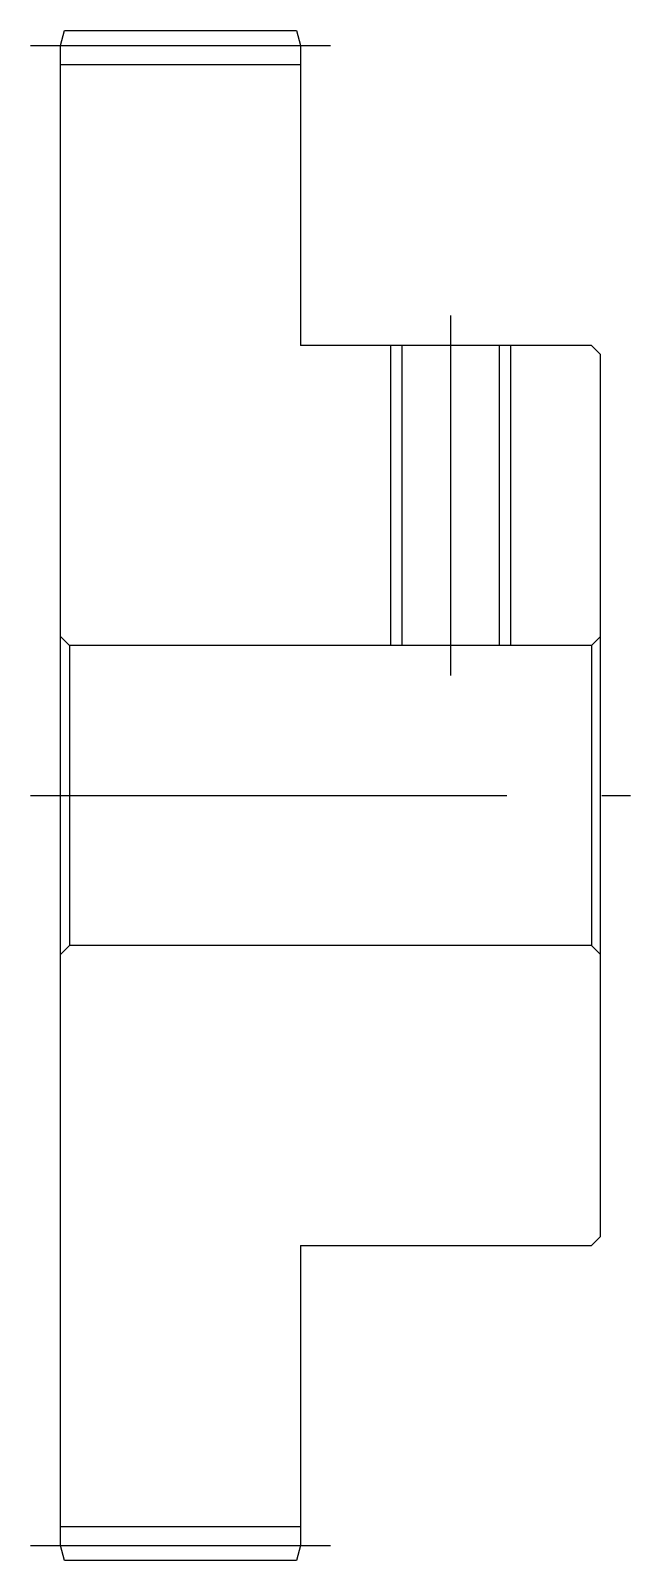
# Model space of a CAD drawing. Extents: x -1 to 90, y -8 to 62.
# Drawn here: x 70 to 90, y 10 to 61 of the extents above; entities that cross this region are included whole.
import ezdxf

# ---------------------------------------------------------------- set-up
doc = ezdxf.new("R2010")
doc.units = 0
doc.header["$LTSCALE"] = 0.5
doc.linetypes.add('CENTER', pattern=[50.8, 31.75, -6.35, 6.35, -6.35])
for name, color, linetype in [('MSM_CENTER', 1, 'CENTER'), ('MSM_CONTINUOUS', 7, 'CONTINUOUS'), ('MSM_NARROW', 5, 'CONTINUOUS')]:
    doc.layers.add(name, color=color, linetype=linetype)

msp = doc.modelspace()

# ---------------------------------------------------------------- linework, layer by layer
at = {"layer": 'MSM_CENTER'}
for p, q in [((70, 60.5), (80, 60.5)), ((84, 51.5), (84, 39.5)), ((70, 35.5), (90, 35.5)), ((70, 10.5), (80, 10.5))]:
    msp.add_line(p, q, dxfattribs=at)
at = {"layer": 'MSM_CONTINUOUS'}
for p, q in [((71, 60.5), (71.134, 61)), ((71.134, 61), (78.866, 61)), ((78.866, 61), (79, 60.5)), ((71, 10.5), (71, 60.5)), ((79, 60.5), (79, 50.5)), ((71, 59.875), (79, 59.875)), ((88.7, 50.5), (79, 50.5)), ((82.379, 50.5), (82.379, 40.5)), ((85.621, 50.5), (85.621, 40.5)), ((89, 50.2), (88.7, 50.5)), ((89, 20.8), (89, 50.2)), ((71.3, 40.5), (71, 40.8)), ((71.3, 40.5), (71.3, 30.5)), ((88.7, 40.5), (71.3, 40.5)), ((89, 40.8), (88.7, 40.5)), ((88.7, 40.5), (88.7, 30.5)), ((71.3, 30.5), (71, 30.2)), ((88.7, 30.5), (71.3, 30.5)), ((89, 30.2), (88.7, 30.5)), ((79, 20.5), (79, 10.5)), ((79, 20.5), (88.7, 20.5)), ((88.7, 20.5), (89, 20.8)), ((71, 11.125), (79, 11.125)), ((71.134, 10), (71, 10.5)), ((79, 10.5), (78.866, 10)), ((78.866, 10), (71.134, 10))]:
    msp.add_line(p, q, dxfattribs=at)
at = {"layer": 'MSM_NARROW'}
for p, q in [((82, 50.5), (82, 40.5)), ((86, 50.5), (86, 40.5))]:
    msp.add_line(p, q, dxfattribs=at)

doc.saveas('drawing.dxf')
